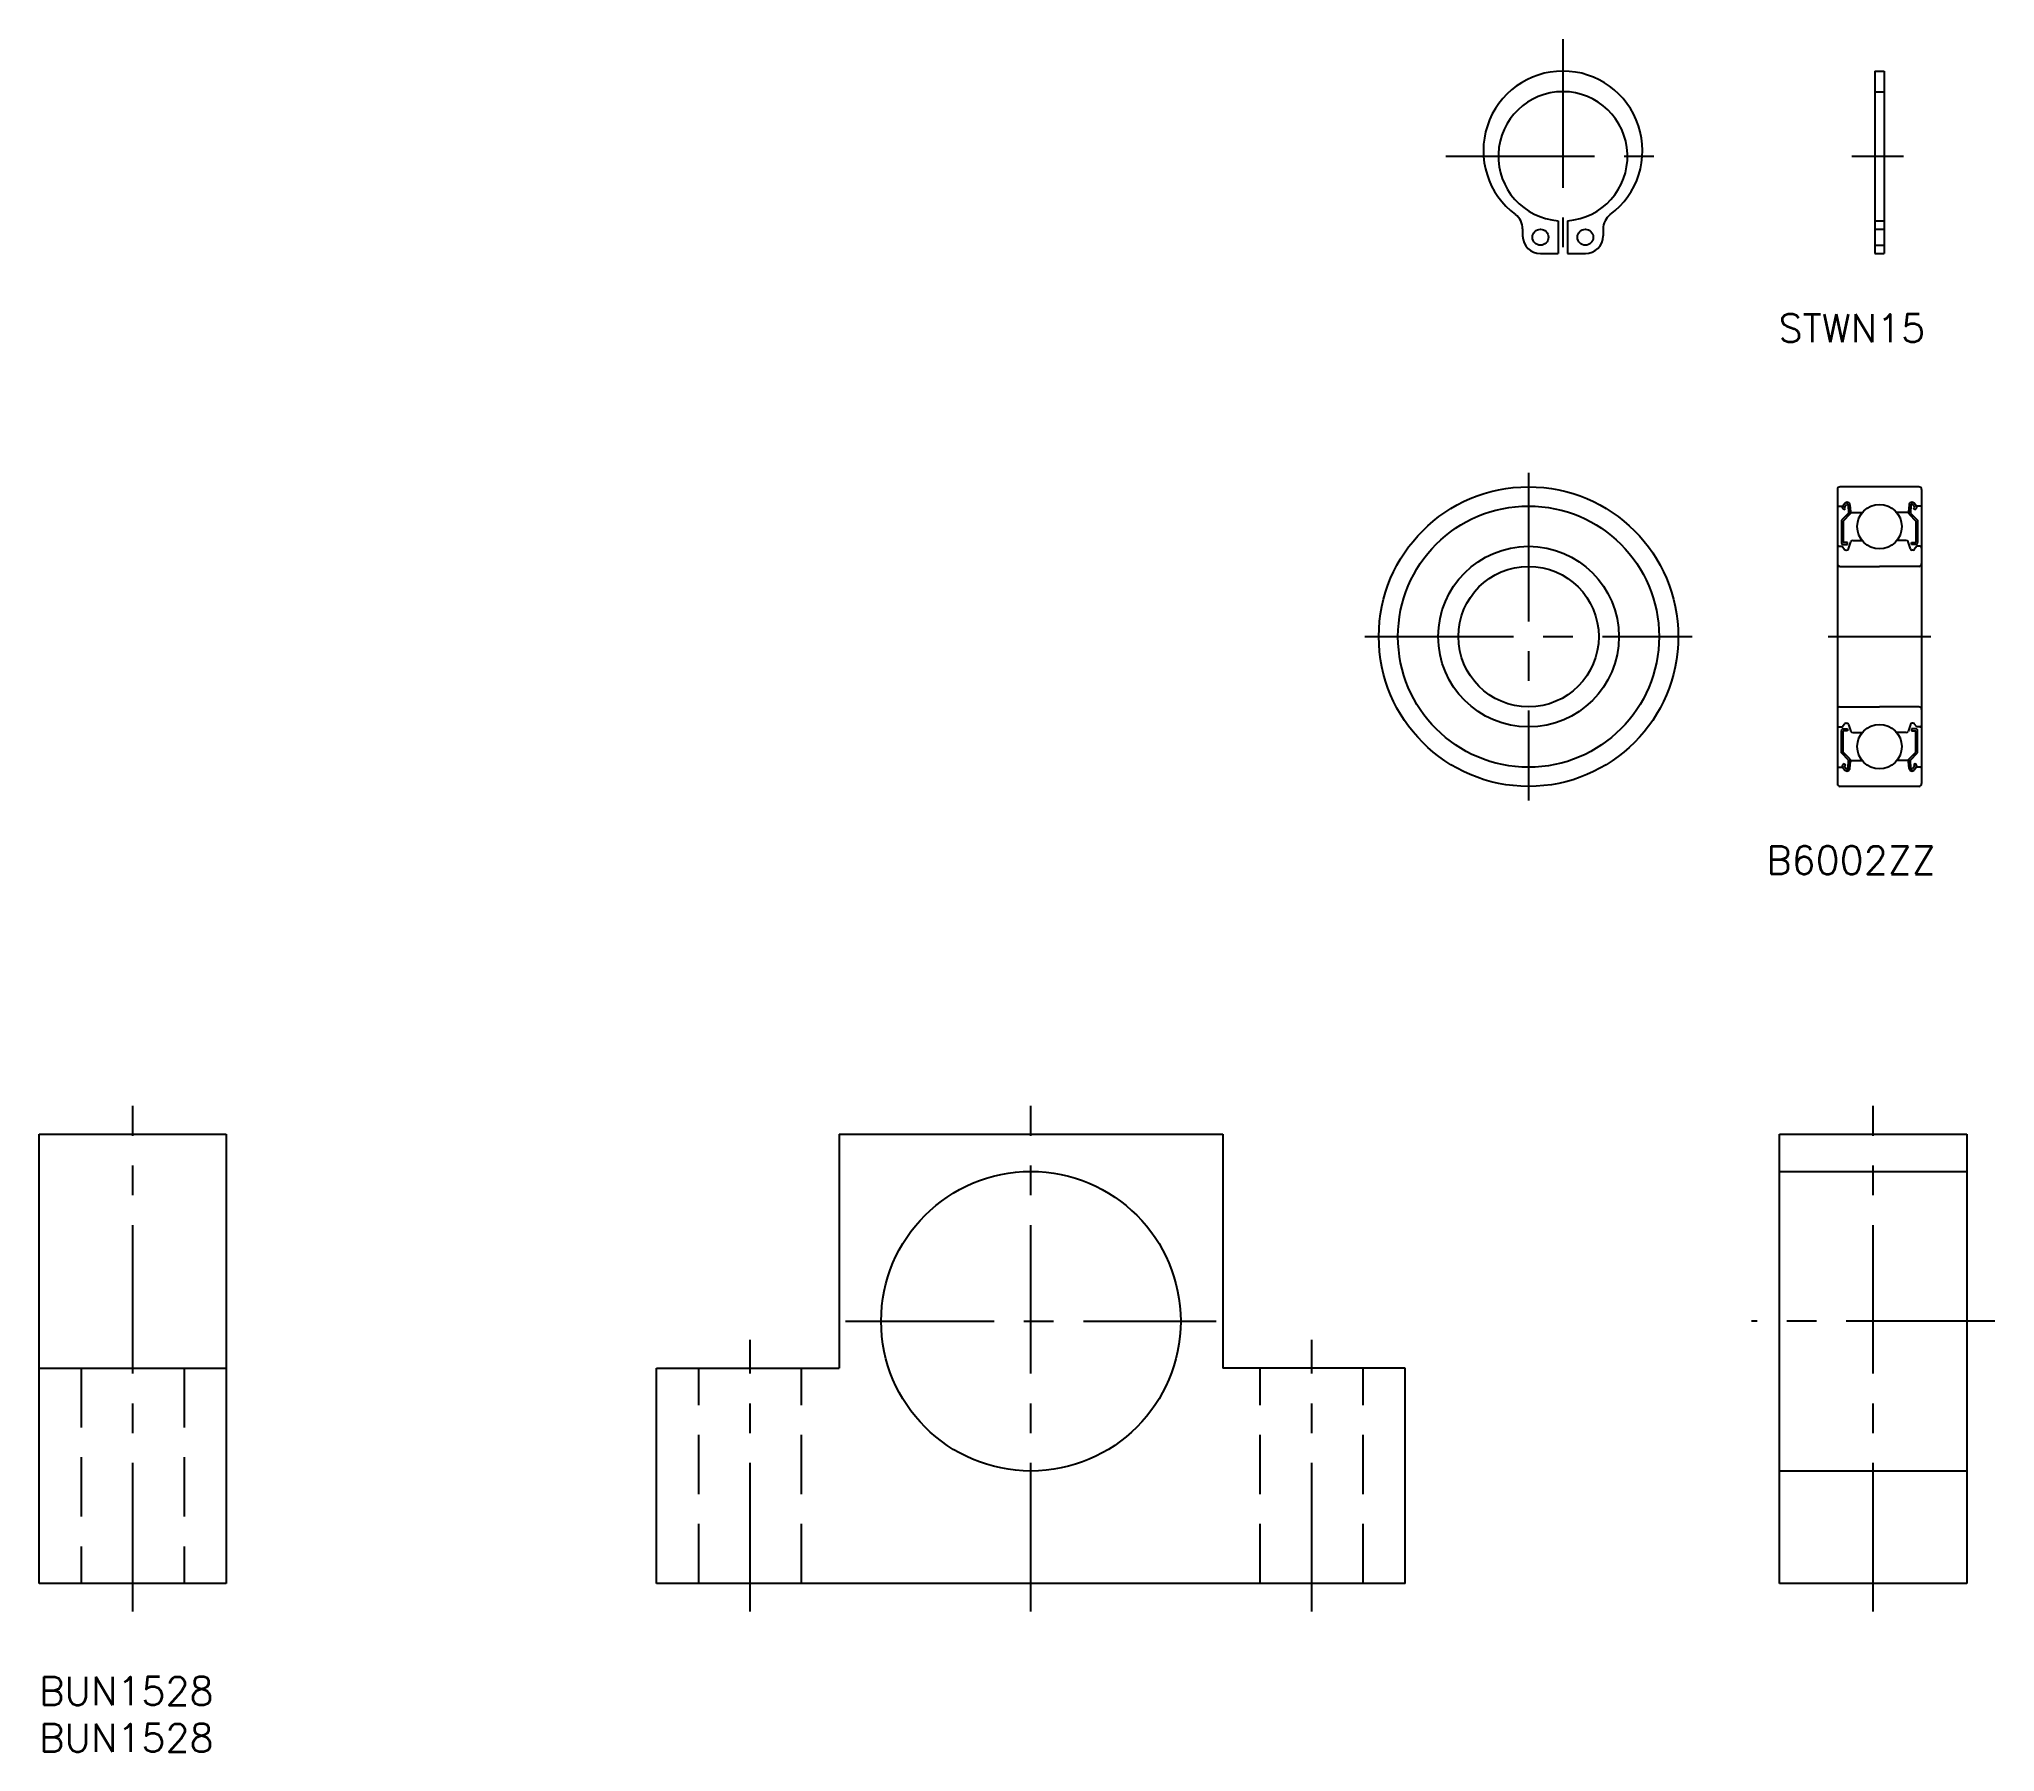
# Model space of a CAD drawing. Extents: x 0 to 209, y -8 to 175.
import ezdxf

# ---------------------------------------------------------------- set-up
doc = ezdxf.new("R2010")
doc.units = 0
doc.header["$LTSCALE"] = 0.5
doc.linetypes.add('CENTER', pattern=[50.8, 31.75, -6.35, 6.35, -6.35])
doc.linetypes.add('DASHED', pattern=[19.05, 12.7, -6.35])
for name, color, linetype in [('MSM_CENTER', 1, 'CENTER'), ('MSM_CONTINUOUS', 7, 'CONTINUOUS'), ('MSM_DASHED', 4, 'DASHED'), ('MSM_PART_NUMBER', 7, 'CONTINUOUS')]:
    doc.layers.add(name, color=color, linetype=linetype)
doc.styles.get("Standard").update_dxf_attribs({"font": 'txt.shx', "height": 3, "bigfont": 'bigfont.shx'})

# ---------------------------------------------------------------- blocks, each defined once
blk = doc.blocks.new('*U29')
at = {"layer": 'MSM_PART_NUMBER'}
blk.add_text('BUN1528', height=3, dxfattribs=at).set_placement((0, -3))
blk = doc.blocks.new('*U30')
at = {"layer": 'MSM_PART_NUMBER'}
blk.add_text('BUN1528', height=3, dxfattribs=at).set_placement((0, -8))

msp = doc.modelspace()

# ---------------------------------------------------------------- linework, layer by layer
at = {"layer": 'MSM_CENTER'}
for p, q in [((162.82, 174.95), (162.82, 149.92)), ((150.31, 162.44), (175.34, 162.44)), ((193.71, 162.44), (199.23, 162.44)), ((159.15, 128.63), (159.15, 93.63)), ((141.65, 111.13), (176.65, 111.13)), ((191.15, 111.13), (202.15, 111.13)), ((10, 7), (10, 61)), ((105.98, 7), (105.98, 61)), ((195.98, 7), (195.98, 61)), ((86.18, 38), (125.78, 38)), ((208.98, 38), (182.98, 38)), ((75.98, 7), (75.98, 36)), ((135.98, 7), (135.98, 36))]:
    msp.add_line(p, q, dxfattribs=at)
at = {"layer": 'MSM_CONTINUOUS'}
for p, q in [((196.15, 171.54), (196.15, 152.04)), ((196.15, 171.54), (197.15, 171.54)), ((197.15, 171.54), (197.15, 152.04)), ((158.52, 154.69), (158.52, 153.94)), ((162.32, 155.56), (162.32, 152.04)), ((163.32, 155.56), (163.32, 152.04)), ((167.12, 154.69), (167.12, 153.94)), ((162.32, 153.8), (162.32, 153.8)), ((160.42, 152.04), (162.32, 152.04)), ((163.32, 152.04), (165.22, 152.04)), ((196.15, 152.04), (197.15, 152.04)), ((192.15, 126.83), (192.15, 95.43)), ((196.65, 127.13), (192.45, 127.13)), ((200.85, 127.13), (196.65, 127.13)), ((201.15, 126.83), (201.15, 95.43)), ((192.25, 125.08), (192.71, 125.08)), ((193.33, 124.31), (192.58, 123.56)), ((192.58, 123.56), (192.58, 121.18)), ((192.71, 125.08), (192.96, 125.38)), ((192.89, 124.67), (192.73, 124.8)), ((193.53, 124.23), (192.78, 123.48)), ((192.78, 123.48), (192.78, 121.18)), ((192.86, 124.95), (193.11, 125.25)), ((193.01, 124.82), (192.86, 124.95)), ((192.89, 124.67), (193.01, 124.82)), ((193.29, 125.19), (193.33, 124.31)), ((193.49, 125.21), (193.55, 124.47)), ((193.53, 124.7), (193.53, 124.23)), ((193.65, 124.38), (194.8, 124.38)), ((199.65, 124.38), (198.5, 124.38)), ((199.81, 125.21), (199.75, 124.47)), ((199.77, 124.7), (199.77, 124.23)), ((199.77, 124.23), (200.52, 123.48)), ((200.01, 125.19), (199.97, 124.31)), ((199.97, 124.31), (200.72, 123.56)), ((200.44, 124.95), (200.18, 125.25)), ((200.28, 124.82), (200.44, 124.95)), ((200.41, 124.67), (200.28, 124.82)), ((200.59, 125.08), (200.34, 125.38)), ((200.41, 124.67), (200.56, 124.8)), ((200.52, 123.48), (200.52, 121.18)), ((201.05, 125.08), (200.59, 125.08)), ((200.72, 123.56), (200.72, 121.18)), ((193.33, 120.51), (193.6, 121.25)), ((193.79, 121.38), (194.8, 121.38)), ((199.51, 121.38), (198.5, 121.38)), ((199.97, 120.51), (199.7, 121.25)), ((192.35, 120.78), (192.65, 120.78)), ((192.65, 120.78), (192.92, 120.45)), ((193.23, 121.18), (192.78, 121.18)), ((192.78, 120.98), (193.23, 120.98)), ((193.08, 120.38), (193.14, 120.38)), ((193.23, 120.98), (193.23, 121.18)), ((200.07, 121.18), (200.52, 121.18)), ((200.07, 120.98), (200.07, 121.18)), ((200.52, 120.98), (200.07, 120.98)), ((200.22, 120.38), (200.15, 120.38)), ((200.65, 120.78), (200.37, 120.45)), ((200.95, 120.78), (200.65, 120.78)), ((192.45, 118.63), (196.65, 118.63)), ((200.85, 118.63), (196.65, 118.63)), ((192.45, 103.63), (196.65, 103.63)), ((193.72, 103.63), (193.72, 103.63)), ((194.7, 103.63), (194.7, 103.63)), ((200.85, 103.63), (196.65, 103.63)), ((192.35, 101.48), (192.65, 101.48)), ((192.58, 98.7), (192.58, 101.08)), ((192.65, 101.48), (192.92, 101.81)), ((192.78, 101.28), (193.23, 101.28)), ((192.78, 98.78), (192.78, 101.08)), ((193.23, 101.08), (192.78, 101.08)), ((193.08, 101.88), (193.14, 101.88)), ((193.23, 101.28), (193.23, 101.08)), ((193.33, 101.75), (193.6, 101.01)), ((193.79, 100.88), (194.8, 100.88)), ((199.51, 100.88), (198.5, 100.88)), ((199.97, 101.75), (199.7, 101.01)), ((200.52, 101.28), (200.07, 101.28)), ((200.07, 101.28), (200.07, 101.08)), ((200.07, 101.08), (200.52, 101.08)), ((200.22, 101.88), (200.15, 101.88)), ((200.65, 101.48), (200.37, 101.81)), ((200.52, 98.78), (200.52, 101.08)), ((200.95, 101.48), (200.65, 101.48)), ((200.72, 98.7), (200.72, 101.08)), ((193.33, 97.95), (192.58, 98.7)), ((193.53, 98.03), (192.78, 98.78)), ((199.77, 98.03), (200.52, 98.78)), ((199.97, 97.95), (200.72, 98.7)), ((192.25, 97.18), (192.71, 97.18)), ((192.71, 97.18), (192.96, 96.88)), ((192.89, 97.59), (192.73, 97.46)), ((193.01, 97.44), (192.86, 97.31)), ((192.86, 97.31), (193.11, 97.01)), ((192.89, 97.59), (193.01, 97.44)), ((193.29, 97.07), (193.33, 97.95)), ((193.49, 97.05), (193.55, 97.79)), ((193.53, 97.56), (193.53, 98.03)), ((193.65, 97.88), (194.8, 97.88)), ((199.65, 97.88), (198.5, 97.88)), ((199.81, 97.05), (199.75, 97.79)), ((199.77, 97.56), (199.77, 98.03)), ((200.01, 97.07), (199.97, 97.95)), ((200.44, 97.31), (200.18, 97.01)), ((200.41, 97.59), (200.28, 97.44)), ((200.28, 97.44), (200.44, 97.31)), ((200.59, 97.18), (200.34, 96.88)), ((200.41, 97.59), (200.56, 97.46)), ((201.05, 97.18), (200.59, 97.18)), ((200.85, 95.13), (192.45, 95.13)), ((200.85, 95.13), (196.65, 95.13)), ((0, 10), (0, 58)), ((0, 58), (20, 58)), ((20, 58), (20, 10)), ((85.48, 58), (85.48, 33)), ((85.48, 58), (126.48, 58)), ((126.48, 58), (126.48, 33)), ((185.98, 10), (185.98, 58)), ((185.98, 58), (205.98, 58)), ((205.98, 58), (205.98, 10)), ((185.98, 54), (205.98, 54)), ((0, 33), (20, 33)), ((65.98, 10), (65.98, 33)), ((65.98, 33), (85.48, 33)), ((145.98, 33), (126.48, 33)), ((145.98, 10), (145.98, 33)), ((205.98, 22), (185.98, 22)), ((20, 10), (0, 10)), ((145.98, 10), (65.98, 10)), ((205.98, 10), (185.98, 10))]:
    msp.add_line(p, q, dxfattribs=at)
for centre, radius in [((160.42, 153.79), 0.85), ((165.22, 153.79), 0.85), ((159.15, 111.13), 16), ((159.15, 111.13), 13.95), ((196.65, 122.88), 2.38), ((159.15, 111.13), 9.65), ((159.15, 111.13), 7.5), ((196.65, 99.38), 2.38), ((105.98, 38), 16)]:
    msp.add_circle(centre, radius, dxfattribs=at)
for centre, radius, start, end in [((162.82, 163.04), 8.5, 306.5949, 233.4051), ((162.82, 162.44), 6.9, 274.1555, 265.8445), ((156.62, 154.69), 1.9, 0, 53.4051), ((169.02, 154.69), 1.9, 126.5949, 180), ((160.42, 153.94), 1.9, 180, 270), ((165.22, 153.94), 1.9, 270, 0), ((192.45, 126.83), 0.3, 90, 180), ((193.19, 125.18), 0.3, 4.9968, 140.0002), ((200.11, 125.18), 0.3, 39.9998, 175.0032), ((200.85, 126.83), 0.3, 0, 90), ((192.25, 125.18), 0.1, 180, 270), ((192.86, 124.95), 0.2, 140.0002, 230.0848), ((193.19, 125.18), 0.1, 2.8198, 140.0033), ((193.65, 124.48), 0.1, 184.9968, 269.9995), ((199.65, 124.48), 0.1, 270.0005, 355.0032), ((200.11, 125.18), 0.1, 39.9967, 177.1802), ((200.44, 124.95), 0.2, 309.9152, 39.9998), ((201.05, 125.18), 0.1, 270, 0), ((193.79, 121.18), 0.2, 90, 159.9919), ((199.51, 121.18), 0.2, 20.0081, 90), ((192.35, 120.58), 0.2, 90, 180), ((192.78, 121.18), 0.2, 180, 270), ((193.08, 120.58), 0.2, 219.9962, 270), ((193.14, 120.58), 0.2, 270, 339.9919), ((200.15, 120.58), 0.2, 200.0081, 270), ((200.22, 120.58), 0.2, 270, 320.0038), ((200.52, 121.18), 0.2, 270, 0), ((200.95, 120.58), 0.2, 0, 90), ((192.45, 118.93), 0.3, 180, 270), ((200.85, 118.93), 0.3, 270, 0), ((192.45, 103.33), 0.3, 90, 180), ((200.85, 103.33), 0.3, 0, 90), ((192.35, 101.68), 0.2, 180, 270), ((192.78, 101.08), 0.2, 90, 180), ((193.08, 101.68), 0.2, 90, 140.0038), ((193.14, 101.68), 0.2, 20.0081, 90), ((193.79, 101.08), 0.2, 200.0081, 270), ((199.51, 101.08), 0.2, 270, 339.9919), ((200.15, 101.68), 0.2, 90, 159.9919), ((200.22, 101.68), 0.2, 39.9962, 90), ((200.52, 101.08), 0.2, 0, 90), ((200.95, 101.68), 0.2, 270, 0), ((192.25, 97.08), 0.1, 90, 180), ((192.86, 97.31), 0.2, 129.9152, 219.9998), ((193.19, 97.07), 0.3, 219.9998, 355.0032), ((193.19, 97.07), 0.1, 219.9967, 357.1802), ((193.65, 97.78), 0.1, 90.0005, 175.0032), ((199.65, 97.78), 0.1, 4.9968, 89.9995), ((200.11, 97.07), 0.3, 184.9968, 320.0002), ((200.11, 97.07), 0.1, 182.8198, 320.0033), ((200.44, 97.31), 0.2, 320.0002, 50.0848), ((201.05, 97.08), 0.1, 0, 90), ((192.45, 95.43), 0.3, 180, 270), ((200.85, 95.43), 0.3, 270, 0)]:
    msp.add_arc(centre, radius, start, end, dxfattribs=at)
at = {"layer": 'MSM_DASHED'}
for p, q in [((196.15, 169.34), (197.15, 169.34)), ((196.15, 155.56), (197.15, 155.56)), ((196.15, 154.64), (197.15, 154.64)), ((196.15, 152.94), (197.15, 152.94)), ((4.5, 33), (4.5, 10)), ((15.5, 33), (15.5, 10)), ((70.48, 10), (70.48, 33)), ((81.48, 10), (81.48, 33)), ((130.48, 10), (130.48, 33)), ((141.48, 10), (141.48, 33))]:
    msp.add_line(p, q, dxfattribs=at)

# ---------------------------------------------------------------- block references
at = {"layer": 'MSM_CONTINUOUS'}
for name in ['*U29', '*U30']:
    msp.add_blockref(name, (0, 0), dxfattribs=at)

# ---------------------------------------------------------------- texts
at = {"layer": 'MSM_PART_NUMBER'}
for s, p in [('STWN15', (185.85, 142.57)), ('B6002ZZ', (184.55, 85.74))]:
    msp.add_text(s, height=3, dxfattribs=at).set_placement(p)

doc.saveas('drawing.dxf')
